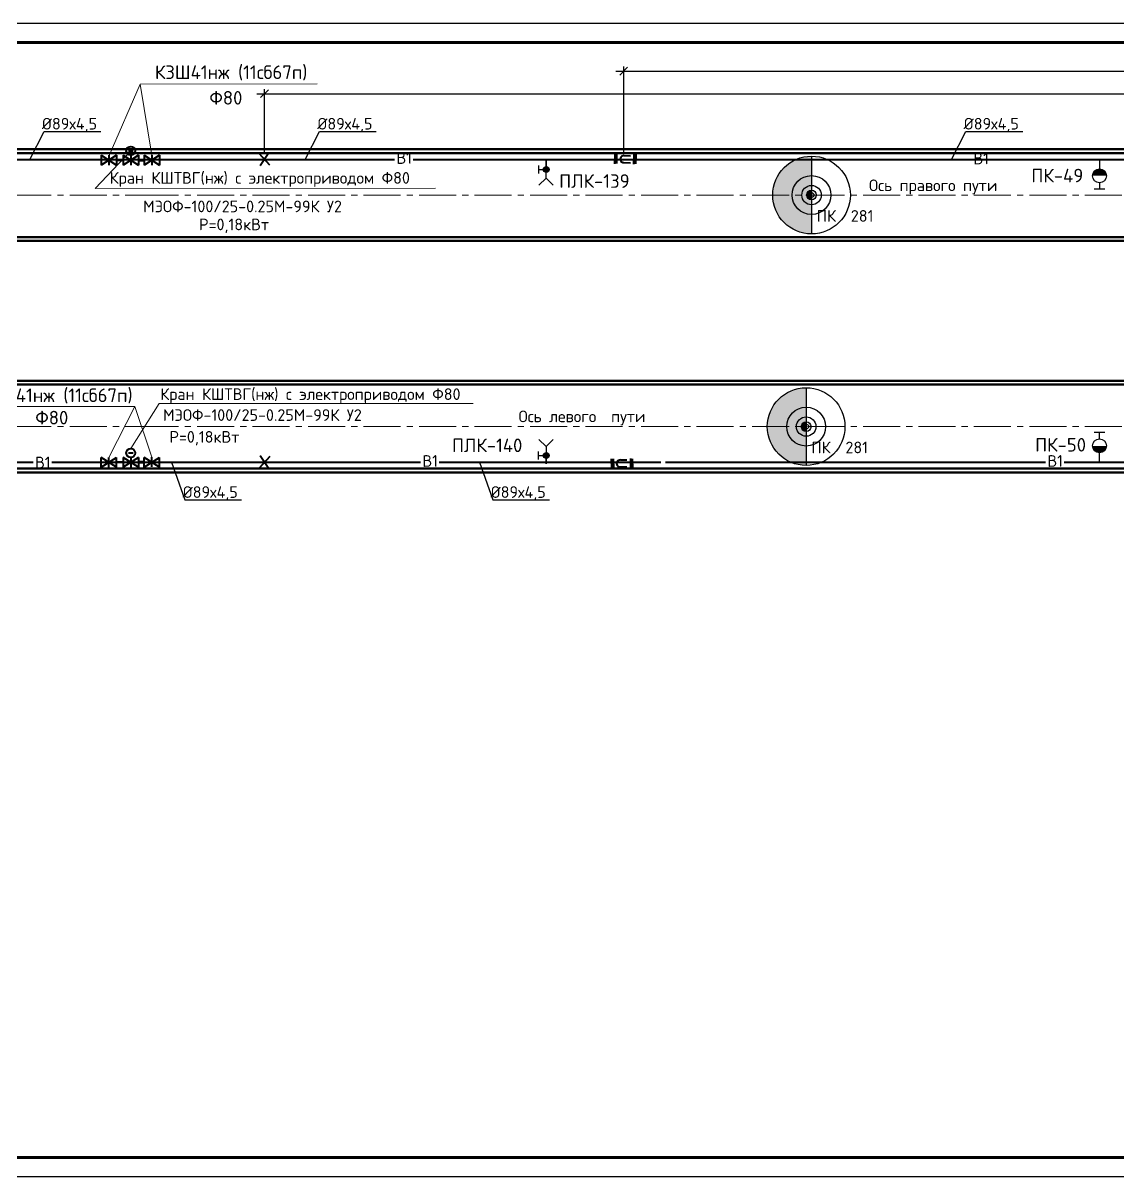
# Paper-space layout 'л2-л8' of a CAD drawing. Header units: millimetres. Extents: x 10032 to 18918, y -3051 to 627.
# Drawn here: x 10977.9 to 11259.8, y -2516.3 to -2219.3 of the extents above; entities that cross this region are included whole.
import ezdxf

# ---------------------------------------------------------------- set-up
doc = ezdxf.new("R2010")
doc.units = ezdxf.units.MM
doc.header["$LTSCALE"] = 0.5
doc.linetypes.add('CENTER2', pattern=[28.575, 19.05, -3.175, 3.175, -3.175])
for name, color, linetype in [('0 @ 1', 7, 'Continuous'), ('1_NADPIS', 7, 'Continuous'), ('3_RAZMER', 7, 'Continuous'), ('3_Текст', 7, 'Continuous'), ('FORMAT', 7, 'Continuous'), ('ВК_надписи', 7, 'Continuous'), ('ВК_сети', 4, 'Continuous'), ('ГТ_ПК', 2, 'Continuous'), ('ГТ_ПК @ 0.25', 2, 'Continuous'), ('ГТ_ПК @ 0.5', 2, 'Continuous'), ('ГТ_ПК @ 1', 2, 'Continuous'), ('ГТ_ПК @ 2', 2, 'Continuous'), ('ГТ_ПК @ 4', 2, 'Continuous')]:
    doc.layers.add(name, color=color, linetype=linetype)
for name, color, linetype, lineweight in [('1_PK500', 5, 'Continuous', 35), ('1_конструкция', 5, 'Continuous', 35), ('А_Конструкции', 4, 'Continuous', 50), ('АР_Оси', 242, 'CENTER2', 18)]:
    doc.layers.add(name, color=color, linetype=linetype, lineweight=lineweight)
doc.styles.add('RS-30-06', font='romans.shx', dxfattribs={"width": 0.6, "height": 3})
doc.styles.add('Стандарт ММП', font='isocpeur.ttf')
doc.dimstyles.new('M200$0', dxfattribs={"dimscale": 0, "dimtxt": 3, "dimasz": 2, "dimexe": 1.2, "dimexo": 1.5, "dimgap": 1.2, "dimtad": 1, "dimdec": 0, "dimlfac": 200, "dimrnd": 1, "dimzin": 0, "dimdsep": 46, "dimtxsty": 'RS-30-06', "dimblk1": 'OBLIQUE', "dimblk2": 'OBLIQUE', "dimsah": 1, "dimcen": 2.5, "dimdle": 2, "dimclrt": 9, "dimadec": 0, "dimazin": 0, "dimtfac": 1, "dimtdec": 0, "dimtmove": 2, "dimatfit": 3, "dimldrblk": 'OBLIQUE', "dimfxl": 1.2, "dimtolj": 1, "dimtzin": 0, "dimarcsym": 0})

# ---------------------------------------------------------------- blocks, each defined once
blk = doc.blocks.new('ПК')
at = {"layer": 'ГТ_ПК'}
blk.add_hatch(color=0, dxfattribs=at).paths.add_polyline_path([(0, -2.5, 0.414214), (2.5, 0, 0.414214), (0, 2.5)])
at = {"layer": 'ГТ_ПК', "color": 0}
blk.add_line((0, -2.5), (0, 2.5), dxfattribs=at)
blk.add_circle((0, 0), 2.5, dxfattribs=at)
blk = doc.blocks.new('*U635')
at = {"layer": 'ГТ_ПК @ 0.25', "extrusion": (9.32183e-09, 7.72587e-22, 1), "xscale": 0.250000000000006, "yscale": 0.2500000000000053, "zscale": 0.2500000000000053, "rotation": 180}
blk.add_blockref('ПК', (11180.92, -2263.52, 0), dxfattribs=at)
at = {"layer": 'ГТ_ПК @ 0.5', "extrusion": (9.32183e-09, 7.72587e-22, 1), "xscale": 0.5000000000000187, "yscale": 0.5000000000000173, "zscale": 0.5000000000000173, "rotation": 180}
blk.add_blockref('ПК', (11180.92, -2263.52, 0), dxfattribs=at)
at = {"layer": 'ГТ_ПК @ 1', "extrusion": (9.32183e-09, 7.72587e-22, 1), "rotation": 179.9999999999641}
blk.add_blockref('ПК', (11180.92, -2263.52, 0), dxfattribs=at)
at = {"layer": 'ГТ_ПК @ 2', "extrusion": (9.32183e-09, 7.72587e-22, 1), "xscale": 2.000000000000075, "yscale": 2.000000000000069, "zscale": 2.000000000000069, "rotation": 180}
blk.add_blockref('ПК', (11180.92, -2263.52, 0), dxfattribs=at)
at = {"layer": 'ГТ_ПК @ 4', "extrusion": (9.32183e-09, 7.72587e-22, 1), "xscale": 4.000000000000096, "yscale": 4.000000000000085, "zscale": 4.000000000000085, "rotation": 180}
blk.add_blockref('ПК', (11180.92, -2263.52, 0), dxfattribs=at)
blk = doc.blocks.new('*U637')
at = {"layer": 'ГТ_ПК @ 0.25', "extrusion": (9.32183e-09, 7.72587e-22, 1), "xscale": 0.250000000000006, "yscale": 0.2500000000000053, "zscale": 0.2500000000000053, "rotation": 180}
blk.add_blockref('ПК', (11179.54, -2323.12, 0), dxfattribs=at)
at = {"layer": 'ГТ_ПК @ 0.5', "extrusion": (9.32183e-09, 7.72587e-22, 1), "xscale": 0.5000000000000187, "yscale": 0.5000000000000173, "zscale": 0.5000000000000173, "rotation": 180}
blk.add_blockref('ПК', (11179.54, -2323.12, 0), dxfattribs=at)
at = {"layer": 'ГТ_ПК @ 1', "extrusion": (9.32183e-09, 7.72587e-22, 1), "rotation": 179.9999999999641}
blk.add_blockref('ПК', (11179.54, -2323.12, 0), dxfattribs=at)
at = {"layer": 'ГТ_ПК @ 2', "extrusion": (9.32183e-09, 7.72587e-22, 1), "xscale": 2.000000000000075, "yscale": 2.000000000000069, "zscale": 2.000000000000069, "rotation": 180}
blk.add_blockref('ПК', (11179.54, -2323.12, 0), dxfattribs=at)
at = {"layer": 'ГТ_ПК @ 4', "extrusion": (9.32183e-09, 7.72587e-22, 1), "xscale": 4.000000000000096, "yscale": 4.000000000000085, "zscale": 4.000000000000085, "rotation": 180}
blk.add_blockref('ПК', (11179.54, -2323.12, 0), dxfattribs=at)
blk = doc.blocks.new('*U437')
at = {"layer": 'FORMAT', "color": 7, "lineweight": 25}
blk.add_lwpolyline([(0, 0), (0, 297), (1892, 297), (1892, 0), (0, 0)], dxfattribs=at)
at = {"layer": 'FORMAT', "color": 7, "lineweight": 60}
blk.add_lwpolyline([(20, 5), (20, 292), (1887, 292), (1887, 5), (20, 5)], dxfattribs=at)
blk = doc.blocks.new('_Oblique')
at = {"linetype": 'ByBlock', "lineweight": 30}
blk.add_line((-0.5, -0.5), (0.5, 0.5), dxfattribs=at)
blk = doc.blocks.new('*D146')
at = {"layer": 'Defpoints', "color": 0, "lineweight": -2}
for p, q in [((11132.57, -2252.77), (11132.57, -2230.42)), ((11632.57, -2252.77), (11632.57, -2230.42)), ((11130.57, -2231.62), (11634.57, -2231.62))]:
    blk.add_line(p, q, dxfattribs=at)
at = {"layer": 'Defpoints', "color": 0, "linetype": 'Continuous', "lineweight": 30}
for p in [(11632.57, -2231.62), (11132.57, -2254.27, 0), (11632.57, -2254.27, 0)]:
    blk.add_point(p, dxfattribs=at)
at = {"layer": 'Defpoints', "color": 0, "linetype": 'Continuous', "lineweight": -2, "xscale": 2, "yscale": 2, "zscale": 2, "rotation": 180}
blk.add_blockref('_Oblique', (11132.57, -2231.62), dxfattribs=at)
at = {"layer": 'Defpoints', "color": 0, "linetype": 'Continuous', "lineweight": -2, "xscale": 2, "yscale": 2, "zscale": 2}
blk.add_blockref('_Oblique', (11632.57, -2231.62), dxfattribs=at)
at = {"layer": 'Defpoints', "color": 9, "linetype": 'Continuous', "lineweight": 30, "insert": (11382.57, -2228.92), "char_height": 3, "attachment_point": 5, "style": 'RS-30-06'}
blk.add_mtext('\\A1;100000', dxfattribs=at)
blk = doc.blocks.new('*D147')
at = {"layer": 'Defpoints', "color": 0, "lineweight": -2}
for p, q in [((11040.07, -2252.83), (11040.07, -2236.24)), ((11540.07, -2252.83), (11540.07, -2236.24)), ((11038.07, -2237.44), (11542.07, -2237.44))]:
    blk.add_line(p, q, dxfattribs=at)
at = {"layer": 'Defpoints', "color": 0, "linetype": 'Continuous', "lineweight": 30}
for p in [(11540.07, -2237.44), (11040.07, -2254.33, 0), (11540.07, -2254.33, 0)]:
    blk.add_point(p, dxfattribs=at)
at = {"layer": 'Defpoints', "color": 0, "linetype": 'Continuous', "lineweight": -2, "xscale": 2, "yscale": 2, "zscale": 2, "rotation": 180}
blk.add_blockref('_Oblique', (11040.07, -2237.44), dxfattribs=at)
at = {"layer": 'Defpoints', "color": 0, "linetype": 'Continuous', "lineweight": -2, "xscale": 2, "yscale": 2, "zscale": 2}
blk.add_blockref('_Oblique', (11540.07, -2237.44), dxfattribs=at)
at = {"layer": 'Defpoints', "color": 9, "linetype": 'Continuous', "lineweight": 30, "insert": (11290.07, -2234.74), "char_height": 3, "attachment_point": 5, "style": 'RS-30-06'}
blk.add_mtext('\\A1;100000', dxfattribs=at)

psp = doc.layouts.new('л2-л8')

# ---------------------------------------------------------------- hatches: boundary and pattern name
at = {"layer": 'ВК_сети', "ltscale": 0.5}
h = psp.add_hatch(color=5, dxfattribs=at)
h.paths.add_polyline_path([(11113.3846, -2256.9142, 0.41421356), (11112.6346, -2256.1642), (11112.6346, -2256.9142)])
h.paths.add_polyline_path([(11113.3846, -2256.9142), (11112.6346, -2256.9142), (11112.6346, -2257.6642, 0.41421356)])
h.paths.add_polyline_path([(11112.6346, -2256.9142), (11112.6346, -2256.1642, 0.58408052), (11111.9928, -2257.3022)])
h.paths.add_polyline_path([(11112.6346, -2257.6642), (11112.6346, -2256.9142), (11111.9928, -2257.3022, 0.26256208)])
h = psp.add_hatch(color=1, dxfattribs=at)
h.paths.add_polyline_path([(11253.2706, -2258.5691), (11256.8706, -2258.5691, 0.09159777), (11256.7518, -2257.926), (11253.3894, -2257.926, 0.09159777)])
h.paths.add_polyline_path([(11253.3894, -2257.926), (11256.7518, -2257.926, 0.68812614)])
h = psp.add_hatch(color=1, dxfattribs=at)
h.paths.add_polyline_path([(11253.2706, -2258.5691), (11256.8706, -2258.5691, 0.09159777), (11256.7518, -2257.926), (11253.3894, -2257.926, 0.09159777)])
h.paths.add_polyline_path([(11253.3894, -2257.926), (11256.7518, -2257.926, 0.68812614)])
h = psp.add_hatch(color=1, dxfattribs=at)
h.paths.add_polyline_path([(11253.2706, -2328.0745), (11256.8706, -2328.0745, -0.09159777), (11256.7518, -2328.7176), (11253.3894, -2328.7176, -0.09159777)])
h.paths.add_polyline_path([(11253.3894, -2328.7176), (11256.7518, -2328.7176, -0.68812614)])
h = psp.add_hatch(color=1, dxfattribs=at)
h.paths.add_polyline_path([(11253.2706, -2328.0745), (11256.8706, -2328.0745, -0.09159777), (11256.7518, -2328.7176), (11253.3894, -2328.7176, -0.09159777)])
h.paths.add_polyline_path([(11253.3894, -2328.7176), (11256.7518, -2328.7176, -0.68812614)])
h = psp.add_hatch(color=5, dxfattribs=at)
h.paths.add_polyline_path([(11113.3846, -2330.5374, -0.41421356), (11112.6346, -2331.2874), (11112.6346, -2330.5374)])
h.paths.add_polyline_path([(11113.3846, -2330.5374), (11112.6346, -2330.5374), (11112.6346, -2329.7874, -0.41421356)])
h.paths.add_polyline_path([(11112.6346, -2330.5374), (11112.6346, -2331.2874, -0.58408052), (11111.9928, -2330.1494)])
h.paths.add_polyline_path([(11112.6346, -2329.7874), (11112.6346, -2330.5374), (11111.9928, -2330.1494, -0.26256208)])

# ---------------------------------------------------------------- linework, layer by layer
at = {"layer": '1_конструкция', "color": 1, "lineweight": 18}
for p, q in [((11000.0429, -2253.3258, 0), (11008.0259, -2234.9464, 0)), ((11008.0259, -2234.9464, 0), (11011.1073, -2253.2693, 0)), ((11000.0245, -2331.0534, 0), (11006.7341, -2317.9295, 0)), ((11006.7341, -2317.9295, 0), (11011.0752, -2330.9955, 0))]:
    psp.add_line(p, q, dxfattribs=at)
at = {"layer": '3_RAZMER', "lineweight": 18}
for p, q in [((11008.0259, -2234.9464, 0), (11053.6315, -2234.8901, 0)), ((11005.6475, -2252.1246, 0), (10996.4811, -2261.8058)), ((10996.4811, -2261.8058), (11084.0797, -2261.7506)), ((10966.2756, -2317.9295, 0), (11006.7341, -2317.9295, 0)), ((11005.6482, -2328.7641, 0), (11012.9251, -2317.1368, 0)), ((11012.9251, -2317.1368, 0), (11093.8422, -2317.1368, 0))]:
    psp.add_line(p, q, dxfattribs=at)
at = {"layer": 'Defpoints', "color": 6, "linetype": 'Continuous', "lineweight": 50, "elevation": 0}
for points in [[(11001.9946, -2254.5293), (11003.6774, -2254.5293)], [(11001.9946, -2332.3125), (11003.6774, -2332.3125)]]:
    psp.add_lwpolyline(points, dxfattribs=at)
at = {"layer": 'А_Конструкции'}
for p, q in [((10077.1006, -2251.7219), (11009.9963, -2251.7219)), ((10077.1006, -2252.7219), (11009.9963, -2252.7219)), ((11009.9963, -2251.7219), (11908.7953, -2251.7219)), ((11009.9963, -2252.7219), (11908.7953, -2252.7219)), ((10077.1006, -2274.3219), (11009.9963, -2274.3219)), ((11009.9963, -2274.3219), (11908.7953, -2274.3219)), ((10077.1006, -2275.3219), (11009.9963, -2275.3219)), ((11009.9963, -2275.3219), (11908.7953, -2275.3219)), ((10077.1006, -2311.3219), (11009.9963, -2311.3219)), ((10077.1006, -2312.3219), (11009.9963, -2312.3219)), ((11009.9963, -2311.3219), (11908.7953, -2311.3219)), ((11009.9963, -2312.3219), (11908.7953, -2312.3219)), ((10077.1006, -2333.9219), (11009.9963, -2333.9219)), ((11009.9963, -2333.9219), (11908.7953, -2333.9219)), ((10077.1006, -2334.9219), (11009.9963, -2334.9219)), ((11009.9963, -2334.9219), (11908.7953, -2334.9219))]:
    psp.add_line(p, q, dxfattribs=at)
at = {"layer": 'АР_Оси', "color": 7}
for p, q in [((10075.5441, -2263.5219), (11008.4398, -2263.5219)), ((11008.4398, -2263.5219), (11908.7953, -2263.5219)), ((10075.5441, -2323.1219), (11008.4398, -2323.1219)), ((11008.4398, -2323.1219), (11908.7953, -2323.1219))]:
    psp.add_line(p, q, dxfattribs=at)
at = {"layer": 'ВК_надписи'}
for p, q in [((10979.6621, -2254.3303, 0), (10983.3218, -2247.1326, 0)), ((10983.3218, -2247.1326, 0), (10997.9613, -2247.1326, 0)), ((11050.5706, -2254.3303, 0), (11054.2303, -2247.1326, 0)), ((11054.2303, -2247.1326, 0), (11068.8698, -2247.1326, 0)), ((11216.9907, -2254.3303, 0), (11220.6505, -2247.1326, 0)), ((11220.6505, -2247.1326, 0), (11235.2899, -2247.1326, 0)), ((11016.1041, -2332.3135, 0), (11019.5563, -2341.9446, 0)), ((11095.3943, -2332.3135, 0), (11098.8466, -2341.9446, 0)), ((11019.5563, -2341.9446, 0), (11034.1958, -2341.9446, 0)), ((11098.8466, -2341.9446, 0), (11113.486, -2341.9446, 0))]:
    psp.add_line(p, q, dxfattribs=at)
at = {"layer": 'ВК_сети', "color": 1, "lineweight": 40, "ltscale": 0.5, "extrusion": (-1.06675e-13, 1.06455e-06, 1)}
for p, q in [((10998.0544, -2253.2687, 0), (10998.0544, -2255.7878, 0)), ((11001.9946, -2253.2687, 0), (10998.0544, -2255.7878, 0)), ((10998.0544, -2253.2687, 0), (11001.9946, -2255.7878, 0)), ((11000.0245, -2253.2693, 0), (11000.0245, -2255.7883, 0))]:
    psp.add_line(p, q, dxfattribs=at)
at = {"layer": 'ВК_сети', "color": 1, "lineweight": 40, "ltscale": 0.5}
for p, q in [((11001.9946, -2253.2687, 0), (11001.9946, -2255.7878, 0)), ((11003.6774, -2253.2693, 0), (11003.6774, -2255.7883, 0)), ((11007.6176, -2253.2693, 0), (11003.6774, -2255.7883, 0)), ((11003.6774, -2253.2693, 0), (11007.6176, -2255.7883, 0)), ((11006.2444, -2252.1851, 0), (11005.0381, -2252.1851, 0)), ((11005.6475, -2253.2698, 0), (11005.6475, -2255.7888, 0)), ((11007.6176, -2253.2693, 0), (11007.6176, -2255.7883, 0)), ((11003.6771, -2331.0545, 0), (11003.6764, -2333.5735, 0)), ((11007.6179, -2331.0545, 0), (11003.6771, -2333.5725, 0)), ((11006.245, -2329.97, 0), (11005.0387, -2329.9697, 0)), ((11005.6478, -2331.0545, 0), (11005.6472, -2333.5735, 0)), ((11007.6179, -2331.0545, 0), (11007.6173, -2333.5735, 0))]:
    psp.add_line(p, q, dxfattribs=at)
at = {"layer": 'ВК_сети', "color": 1, "lineweight": 40, "ltscale": 0.5, "extrusion": (1.06678e-13, 1.06455e-06, 1)}
for p, q in [((11009.1372, -2253.2687, 0), (11009.1372, -2255.7878, 0)), ((11009.1372, -2253.2687, 0), (11013.0774, -2255.7878, 0)), ((11013.0774, -2253.2687, 0), (11009.1372, -2255.7878, 0)), ((11011.1073, -2253.2693, 0), (11011.1073, -2255.7883, 0)), ((11013.0774, -2253.2687, 0), (11013.0774, -2255.7878, 0))]:
    psp.add_line(p, q, dxfattribs=at)
at = {"layer": 'ВК_сети', "color": 5, "lineweight": 40, "ltscale": 0.5}
for p, q in [((11041.4487, -2255.8261, 0), (11038.6925, -2252.8345, 0)), ((11041.2042, -2252.6417, 0), (11038.937, -2256.0189, 0)), ((11130.307, -2255.4878, 0), (11130.3374, -2253.0053, 0)), ((11130.8034, -2255.4277, 0), (11130.8338, -2252.9452, 0)), ((11132.6485, -2253.3775, 0), (11134.3193, -2253.3979, 0)), ((11135.2066, -2255.5478, 0), (11135.237, -2253.0653, 0)), ((11135.7029, -2255.4878, 0), (11135.7334, -2253.0053, 0)), ((11132.6265, -2255.1724, 0), (11134.2973, -2255.1928, 0)), ((11041.4487, -2330.8177, 0), (11038.6925, -2333.8092, 0)), ((11041.2042, -2334.0021, 0), (11038.937, -2330.6248, 0)), ((11129.3762, -2331.3974, 0), (11129.4066, -2333.8799, 0)), ((11134.2757, -2331.3373, 0), (11134.3062, -2333.8198, 0)), ((11134.7721, -2331.3974, 0), (11134.8025, -2333.8799, 0)), ((11129.8725, -2331.4574, 0), (11129.903, -2333.9399, 0)), ((11131.6957, -2331.7128, 0), (11133.3665, -2331.6923, 0)), ((11131.7177, -2333.5077, 0), (11133.3885, -2333.4872, 0))]:
    psp.add_line(p, q, dxfattribs=at)
at = {"layer": 'ВК_сети', "color": 1, "lineweight": 60, "ltscale": 0.5}
for p, q in [((11007.6176, -2254.5288, 0), (11009.1372, -2254.5288, 0)), ((11007.6176, -2332.313, 0), (11009.1372, -2332.313, 0))]:
    psp.add_line(p, q, dxfattribs=at)
at = {"layer": 'ВК_сети', "color": 5, "ltscale": 0.5}
for p, q in [((11110.605, -2255.8825, 0), (11110.605, -2257.9443, 0)), ((11110.605, -2256.9134, 0), (11112.6346, -2256.9134, 0)), ((11112.573, -2259.173, 0), (11112.573, -2254.7342, 0)), ((11112.573, -2259.173, 0), (11110.7488, -2260.9971, 0)), ((11112.573, -2259.173, 0), (11114.3972, -2260.9971, 0)), ((11112.573, -2328.2786, 0), (11110.7488, -2326.4544, 0)), ((11112.573, -2328.2786, 0), (11114.3972, -2326.4544, 0)), ((11112.573, -2328.2786, 0), (11112.573, -2332.7173, 0)), ((11110.605, -2331.569, 0), (11110.605, -2329.5072, 0)), ((11110.605, -2330.5381, 0), (11112.6346, -2330.5381, 0))]:
    psp.add_line(p, q, dxfattribs=at)
at = {"layer": 'ВК_сети', "color": 1, "lineweight": 30, "ltscale": 0.5, "extrusion": (-3.27269e-07, 1.1423e-06, 1)}
psp.add_line((11112.573, -2254.7342, 0), (11112.573, -2257.6891, 0), dxfattribs=at)
at = {"layer": 'ВК_сети', "color": 1, "lineweight": 30, "ltscale": 0.5}
for p, q in [((11255.0677, -2256.8897, -0.0001), (11255.0706, -2257.2917, -0.0001)), ((11255.0677, -2256.8897, -0.0001), (11255.0706, -2257.2917, -0.0001)), ((11255.0706, -2257.2917, -0.0001), (11254.5533, -2257.2955, -0.0001)), ((11255.0706, -2257.2917, -0.0001), (11254.5533, -2257.2955, -0.0001)), ((11255.0706, -2257.2917, -0.0001), (11255.588, -2257.2879, -0.0001)), ((11255.0706, -2257.2917, -0.0001), (11255.588, -2257.2879, -0.0001)), ((11255.0706, -2329.3519, -0.0001), (11254.5533, -2329.3481, -0.0001)), ((11255.0706, -2329.3519, -0.0001), (11254.5533, -2329.3481, -0.0001)), ((11255.0677, -2329.7539, -0.0001), (11255.0706, -2329.3519, -0.0001)), ((11255.0677, -2329.7539, -0.0001), (11255.0706, -2329.3519, -0.0001)), ((11255.0706, -2329.3519, -0.0001), (11255.588, -2329.3558, -0.0001)), ((11255.0706, -2329.3519, -0.0001), (11255.588, -2329.3558, -0.0001))]:
    psp.add_line(p, q, dxfattribs=at)
at = {"layer": 'ВК_сети', "color": 1, "ltscale": 0.5}
for p, q in [((11255.0706, -2254.3303, 0), (11255.0706, -2256.7691, 0)), ((11256.4125, -2262.0221, 0), (11253.7287, -2262.0221, 0)), ((11256.4125, -2262.0221, 0), (11253.7287, -2262.0221, 0)), ((11255.0706, -2260.3691, 0), (11255.0706, -2262.0221, 0)), ((11255.0706, -2260.3691, 0), (11255.0706, -2262.0221, 0)), ((11256.4125, -2324.6216, 0), (11253.7287, -2324.6216, 0)), ((11256.4125, -2324.6216, 0), (11253.7287, -2324.6216, 0)), ((11255.0706, -2326.2745, 0), (11255.0706, -2324.6216, 0)), ((11255.0706, -2326.2745, 0), (11255.0706, -2324.6216, 0)), ((11255.0706, -2332.3134, 0), (11255.0706, -2329.8745, 0)), ((11255.0706, -2332.3134, 0), (11255.0706, -2329.8745, 0))]:
    psp.add_line(p, q, dxfattribs=at)
at = {"layer": 'ВК_сети', "color": 1, "lineweight": 40, "ltscale": 0.5, "extrusion": (-1.06675e-13, -1.06455e-06, 1)}
for p, q in [((10998.0544, -2333.573, 0), (10998.0544, -2331.054, 0)), ((11001.9946, -2333.573, 0), (10998.0544, -2331.054, 0)), ((10998.0544, -2333.573, 0), (11001.9946, -2331.054, 0)), ((11000.0245, -2333.5725, 0), (11000.0245, -2331.0534, 0)), ((11001.9946, -2333.573, 0), (11001.9946, -2331.054, 0)), ((11011.0752, -2333.5145, 0), (11011.0752, -2330.9955, 0))]:
    psp.add_line(p, q, dxfattribs=at)
at = {"layer": 'ВК_сети', "color": 1, "lineweight": 40, "ltscale": 0.5, "extrusion": (1.06678e-13, -1.06455e-06, 1)}
for p, q in [((11007.6173, -2333.5735, 0), (11003.6771, -2331.0545, 0)), ((11009.1372, -2333.573, 0), (11009.1372, -2331.054, 0)), ((11009.1372, -2333.573, 0), (11013.0774, -2331.054, 0)), ((11013.0774, -2333.573, 0), (11009.1372, -2331.054, 0)), ((11013.0774, -2333.573, 0), (11013.0774, -2331.054, 0))]:
    psp.add_line(p, q, dxfattribs=at)
at = {"layer": 'ВК_сети', "color": 1, "lineweight": 30, "ltscale": 0.5, "extrusion": (-3.27269e-07, -1.1423e-06, 1)}
psp.add_line((11112.573, -2332.7173, 0), (11112.573, -2329.7624, 0), dxfattribs=at)
at = {"layer": 'ВК_сети', "color": 2, "lineweight": 40, "ltscale": 0.5, "elevation": 0}
for points in [[(10956.9852, -2254.3303), (11009.9963, -2254.3303)], [(11009.9963, -2254.3303), (11073.5894, -2254.3303)], [(11078.3896, -2254.3303), (11259.0194, -2254.3303)], [(11259.0194, -2254.3303), (11309.7697, -2254.3303)], [(10911.4936, -2332.3135), (10980.5413, -2332.3135)], [(10985.3415, -2332.3135), (11009.9963, -2332.3135)], [(11009.9963, -2332.3135), (11080.2766, -2332.3135)], [(11085.0769, -2332.3135), (11142.1541, -2332.3135)], [(11143.2995, -2332.3135), (11241.1896, -2332.3135)], [(11245.9899, -2332.3135), (11309.6967, -2332.3135)]]:
    psp.add_lwpolyline(points, dxfattribs=at)
at = {"layer": 'ВК_сети', "color": 1, "lineweight": 40, "ltscale": 0.5}
for centre in [(11005.6475, -2252.1246, 0), (11005.6482, -2329.9093, 0)]:
    psp.add_circle(centre, 1.1452, dxfattribs=at)
at = {"layer": 'ВК_сети', "color": 5, "ltscale": 0.5}
for centre in [(11112.6346, -2256.9142, 0), (11112.6346, -2330.5374, 0)]:
    psp.add_circle(centre, 0.75, dxfattribs=at)
at = {"layer": 'ВК_сети', "color": 1, "ltscale": 0.5}
for centre in [(11255.0706, -2258.5691, 0), (11255.0706, -2258.5691, 0), (11255.0706, -2328.0745, 0), (11255.0706, -2328.0745, 0)]:
    psp.add_circle(centre, 1.8, dxfattribs=at)
at = {"layer": 'ВК_сети', "color": 5, "lineweight": 40, "ltscale": 0.5}
for centre, start, end in [((11132.5706, -2254.2741, 0), 85.038167, 273.557419), ((11131.6398, -2332.6111, 0), 86.442581, 274.961833)]:
    psp.add_arc(centre, 0.9, start, end, dxfattribs=at)

# ---------------------------------------------------------------- block references
at = {"layer": '0 @ 1', "ltscale": 0.5}
psp.add_blockref('*U437', (10041.7584, -2516.2519), dxfattribs=at)
at = {"layer": 'ГТ_ПК', "color": 6, "linetype": 'Continuous', "lineweight": 120}
for name in ['*U635', '*U637']:
    psp.add_blockref(name, (0, 0), dxfattribs=at)

# ---------------------------------------------------------------- texts
at = {"layer": '1_NADPIS', "color": 5, "linetype": 'Continuous', "style": 'Стандарт ММП'}
for s, p in [('КЗШ41нж (11сб67п)', (11011.8593, -2233.651, 0)), ('Ф80', (11025.8961, -2240.2408, 0))]:
    psp.add_text(s, height=3.5, rotation=360, dxfattribs=at).set_placement(p)
at = {"layer": '1_NADPIS', "color": 1, "linetype": 'Continuous', "style": 'Стандарт ММП'}
for s, p in [('ПК-49', (11237.5203, -2260.2462, 0)), ('ПК-50', (11238.4897, -2329.5511, 0))]:
    psp.add_text(s, height=3.5, rotation=360, dxfattribs=at).set_placement(p)
at = {"layer": '1_NADPIS', "linetype": 'Continuous', "style": 'Стандарт ММП'}
for s, p in [('ПЛК-139', (11115.9394, -2261.6674, 0)), ('ПЛК-140', (11088.3333, -2329.6973, 0))]:
    psp.add_text(s, height=3.5, rotation=360, dxfattribs=at).set_placement(p)
at = {"layer": '1_NADPIS', "color": 5, "linetype": 'Continuous', "style": 'Стандарт ММП'}
for s, p in [('КЗШ41нж (11сб67п)', (10966.8475, -2316.8034, 0)), ('Ф80', (10981.0737, -2322.5556, 0))]:
    psp.add_text(s, height=3.5, dxfattribs=at).set_placement(p)
at = {"layer": '1_PK500', "style": 'Стандарт ММП'}
for p in [(11074.0509, -2255.498, 0), (11222.6071, -2255.6267, 0), (10981.0067, -2333.8765), (11080.7382, -2333.4811, 0), (11241.6512, -2333.4811, 0)]:
    psp.add_text('В1', height=3, rotation=0.560426, dxfattribs=at).set_placement(p)
at = {"layer": '3_Текст', "color": 255, "style": 'Стандарт ММП'}
for s, p in [('Ось правого пути', (11195.7264, -2262.5155)), ('Ось левого  пути', (11105.4934, -2321.9923, -0.0004))]:
    psp.add_text(s, height=3, dxfattribs=at).set_placement(p)
at = {"layer": 'ВК_надписи', "lineweight": 30, "ltscale": 0.5, "style": 'Стандарт ММП'}
for s, p in [('%%C89х4,5', (10982.7609, -2246.6614, 0)), ('%%C89х4,5', (11053.6694, -2246.6614, 0)), ('%%C89х4,5', (11220.0896, -2246.6614, 0)), ('Кран КШТВГ(нж) с электроприводом Ф80', (11000.2126, -2260.5983)), ('МЭОФ-100/25-0.25М-99К У2', (11008.8405, -2267.9487, 0)), ('Р=0,18кВт', (11023.2134, -2272.5845, 0)), ('Кран КШТВГ(нж) с электроприводом Ф80', (11013.246, -2316.2639, 0)), ('МЭОФ-100/25-0.25М-99К У2', (11013.9545, -2321.6509, 0)), ('Р=0,18кВт', (11015.584, -2327.2605, 0)), ('%%C89х4,5', (11018.9954, -2341.4734, 0)), ('%%C89х4,5', (11098.2857, -2341.4734, 0))]:
    psp.add_text(s, height=3, dxfattribs=at).set_placement(p)
at = {"layer": 'ВК_надписи', "char_height": 3, "attachment_point": 8, "style": 'Стандарт ММП'}
for insert in [(11189.5534, -2270.3961), (11188.1693, -2329.9961)]:
    psp.add_mtext('ПК  281', dxfattribs=dict(at, insert=insert))

# ---------------------------------------------------------------- dimensions: what is measured, and where the dimension line sits
at = {"layer": 'Defpoints', "color": 7, "linetype": 'Continuous', "lineweight": 30}
for base, p1, p2, picture, middle in [((11632.5706, -2231.6201), (11132.5706, -2254.2741, 0), (11632.5706, -2254.2741, 0), '*D146', (11382.5706, -2228.9201)), ((11540.0703, -2237.4411), (11040.0706, -2254.3303, 0), (11540.0703, -2254.3299, 0), '*D147', (11290.0705, -2234.7411))]:
    dim = psp.add_linear_dim(base=base, p1=p1, p2=p2, dimstyle='M200$0', override={"dimscale": 1, "dimarcsym": 1}, dxfattribs=at)
    dim.commit()
    dim.dimension.update_dxf_attribs({"geometry": picture, "text_midpoint": middle})

doc.saveas('drawing.dxf')
